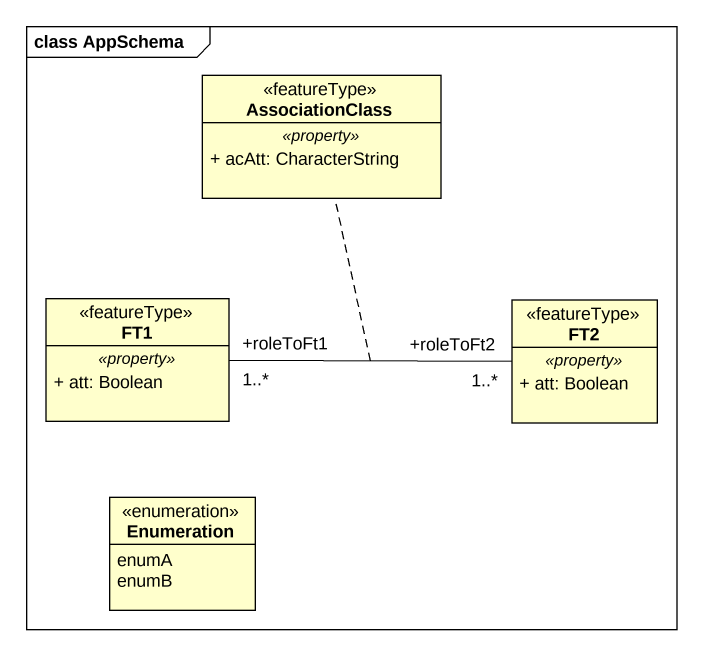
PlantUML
@startuml
mainframe class AppSchema
hide circle
hide empty members
skinparam classAttributeIconSize 0
class AssociationClass <<featureType>> {
  .. <<property>> ..
  + acAtt: CharacterString
}
class FT1 <<featureType>> {
  .. <<property>> ..
  + att: Boolean
}
class FT2 <<featureType>> {
  .. <<property>> ..
  + att: Boolean
}
enum Enumeration {
  enumA
  enumB
}
FT1 "+roleToFt1\n1..*" -right- "+roleToFt2\n1..*" FT2
(FT1, FT2) .. AssociationClass
@enduml
